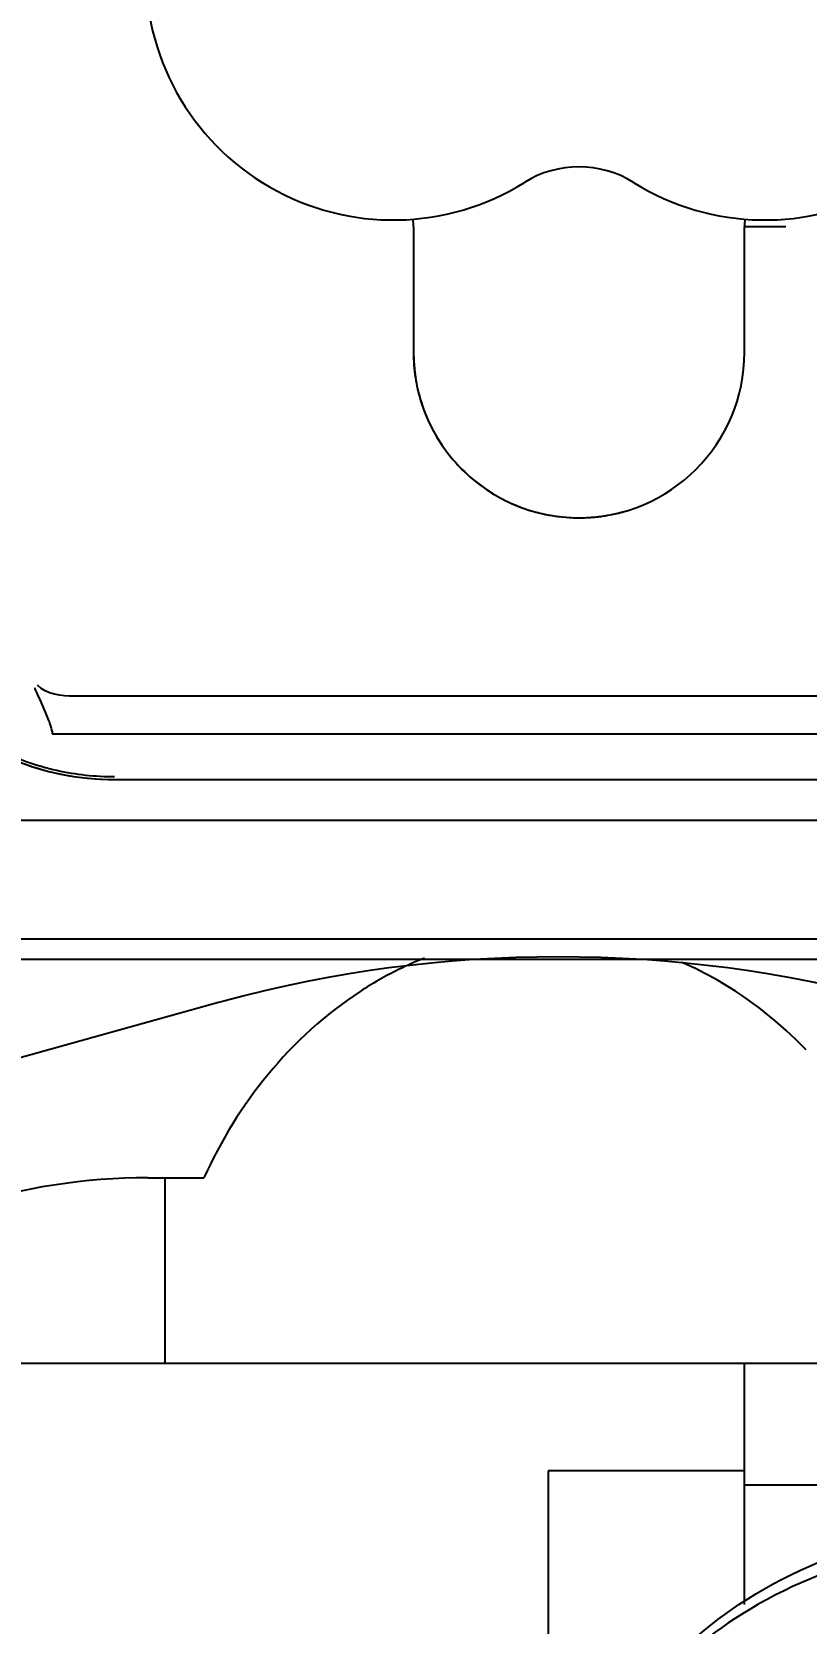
# Model space of a CAD drawing. Header units: millimetres. Extents: x 9130 to 9550, y -18883 to -17651.
# Drawn here: x 9354.959 to 9355.334, y -18045.862 to -18045.091 of the extents above; entities that cross this region are included whole.
import ezdxf

# ---------------------------------------------------------------- set-up
doc = ezdxf.new("R2010")
doc.units = ezdxf.units.MM
doc.layers.add('3884027_DKREDXF_CONTINUOUS_LINE', color=7, linetype='Continuous')
doc.styles.add('KOTE ZA MONNTAZU', font='simplex.shx', dxfattribs={"width": 0.7, "oblique": 8, "height": 3})
doc.dimstyles.new('KOTE ZA MONTAZU u cm', dxfattribs={"dimscale": 0, "dimtxt": 1.5, "dimasz": 1.5, "dimexe": 0.8, "dimexo": 0.1, "dimgap": 1, "dimtad": 1, "dimdec": 1, "dimlfac": 10, "dimzin": 12, "dimdsep": 46, "dimtxsty": 'KOTE ZA MONNTAZU', "dimcen": 1.5, "dimclrt": 1, "dimadec": 0, "dimazin": 0, "dimtfac": 1, "dimtdec": 1, "dimtmove": 0, "dimatfit": 3, "dimfxl": 1, "dimtolj": 2, "dimtzin": 0, "dimarcsym": 0})

# ---------------------------------------------------------------- blocks, each defined once
blk = doc.blocks.new('*D1102')
at = {"color": 0, "lineweight": -2, "transparency": 16777216}
for p, q in [((9345.4099, -18047.6265), (9345.4099, -18048.70739)), ((9359.4099, -18047.6265), (9359.4099, -18048.70739)), ((9346.0099, -18048.50739), (9358.8099, -18048.50739))]:
    blk.add_line(p, q, dxfattribs=at)
at = {"color": 0, "transparency": 16777216}
for points in [[(9346.0099, -18048.40739), (9346.0099, -18048.60739), (9345.4099, -18048.50739)], [(9358.8099, -18048.40739), (9358.8099, -18048.60739), (9359.4099, -18048.50739)]]:
    blk.add_solid(points, dxfattribs=at)
at = {"layer": 'Defpoints', "color": 0, "transparency": 16777216}
for p in [(9345.4099, -18047.5265), (9359.4099, -18047.5265), (9359.4099, -18048.50739)]:
    blk.add_point(p, dxfattribs=at)
at = {"color": 1, "transparency": 16777216, "insert": (9352.4099, -18047.70739), "char_height": 3, "width": 6.9231878, "attachment_point": 5, "style": 'KOTE ZA MONNTAZU'}
blk.add_mtext('\\A2;{\\H0.4x;140 cm}', dxfattribs=at)

msp = doc.modelspace()

# ---------------------------------------------------------------- linework, layer by layer
at = {"layer": '3884027_DKREDXF_CONTINUOUS_LINE', "color": 6, "linetype": 'Continuous'}
for p, q in [((9355.14372, -18045.18572), (9355.14372, -18045.2465)), ((9355.14372, -18045.18572), (9355.14372, -18045.20598)), ((9355.30408, -18045.20598), (9355.30408, -18045.18572)), ((9355.30408, -18045.2465), (9355.30408, -18045.18572)), ((9355.14372, -18045.22624), (9355.14372, -18045.2465)), ((9355.30408, -18045.2465), (9355.30408, -18045.22624)), ((9354.9989, -18045.4535), (9355.4489, -18045.4535)), ((9355.5839, -18045.47333), (9354.8439, -18045.47333)), ((9353.8339, -18045.53069), (9355.6539, -18045.53069)), ((9353.8339, -18045.54052), (9355.6539, -18045.54052)), ((9355.04928, -18045.56156), (9354.84261, -18045.61918)), ((9355.01522, -18045.6465), (9355.04212, -18045.6465)), ((9355.02316, -18045.6465), (9355.02316, -18045.7365)), ((9355.58575, -18045.7365), (9354.84205, -18045.7365)), ((9355.3039, -18045.7365), (9355.3039, -18045.85331)), ((9355.2089, -18045.78856), (9355.2089, -18045.98664)), ((9355.3039, -18045.78856), (9355.2089, -18045.78856)), ((9355.3039, -18045.79534), (9355.59718, -18045.79534))]:
    msp.add_line(p, q, dxfattribs=at)
at = {"layer": '3884027_DKREDXF_CONTINUOUS_LINE', "color": 7, "linetype": 'Continuous'}
for p, q in [((9355.32408, -18045.18572), (9355.30408, -18045.18572)), ((9355.46843, -18045.41314), (9354.97948, -18045.41314)), ((9354.96871, -18045.43132), (9355.47922, -18045.43132))]:
    msp.add_line(p, q, dxfattribs=at)
at = {"layer": '3884027_DKREDXF_CONTINUOUS_LINE', "color": 6, "linetype": 'Continuous'}
for centre, radius, start, end in [((9355.1339, -18045.06238), 0.12, 178.03428, 301.96572), ((9355.3139, -18045.06238), 0.12, 238.03428, 1.96572), ((9355.2239, -18045.2066), 0.05, 58.03428, 121.96572), ((9355.22401, -18045.24648), 0.08029, 180.00982, 188.80239), ((9355.2239, -18045.2465), 0.08017, 180, 0), ((9355.224, -18045.24648), 0.08028, 188.81013, 196.76089), ((9355.22385, -18045.24651), 0.08012, 196.76605, 198.12057), ((9355.22438, -18045.24625), 0.08071, 198.18247, 216.9267), ((9355.22431, -18045.24606), 0.08077, 217.06097, 235.5563), ((9355.22378, -18045.24671), 0.07993, 235.60472, 239.68111), ((9355.22394, -18045.24642), 0.08027, 239.69094, 247.28373), ((9355.22393, -18045.24642), 0.08026, 247.29169, 254.2157), ((9354.9989, -18045.3235), 0.13, 180, 270), ((9354.99893, -18045.32342), 0.12868, 244.75863, 253.94212), ((9354.99889, -18045.32356), 0.12854, 253.94252, 257.41871), ((9354.99898, -18045.32306), 0.12903, 257.42864, 269.96619), ((9355.21235, -18045.7), 0.17202, 111.60714, 116.17682), ((9355.20432, -18046.11762), 0.57727, 105.31149, 105.5793), ((9355.01522, -18045.9465), 0.3, 90, 124.95969)]:
    msp.add_arc(centre, radius, start, end, dxfattribs=at)
at = {"layer": '3884027_DKREDXF_CONTINUOUS_LINE', "color": 7, "linetype": 'Continuous'}
for centre, radius, start, end in [((9355.1138, -18045.18572), 0.02992, 0.00094, 6.57567), ((9355.11384, -18045.18572), 0.02989, 359.99622, 6.56495), ((9355.33405, -18045.18573), 0.02998, 172.433, 179.98296), ((9355.22357, -18045.24764), 0.07898, 254.22191, 257.2098), ((9355.22388, -18045.2466), 0.08008, 254.21548, 258.60371), ((9355.22396, -18045.24581), 0.08085, 257.22778, 266.55968), ((9355.22394, -18045.2463), 0.08039, 258.60113, 261.25026), ((9355.22391, -18045.24637), 0.08031, 261.26312, 272.61061), ((9355.22396, -18045.24609), 0.08057, 266.54633, 272.56729), ((9355.224, -18045.24732), 0.07934, 272.57716, 274.36487), ((9355.2239, -18045.24664), 0.08003, 272.6256, 274.39799), ((9355.22389, -18045.24655), 0.08013, 274.4004, 278.75608), ((9355.22398, -18045.24705), 0.07962, 274.36737, 278.14237), ((9355.22392, -18045.24662), 0.08005, 278.14169, 281.77097), ((9355.22386, -18045.2463), 0.08039, 278.7538, 281.39664), ((9355.22392, -18045.24659), 0.08009, 281.39409, 285.78425), ((9355.22387, -18045.2464), 0.08027, 281.77043, 285.78083)]:
    msp.add_arc(centre, radius, start, end, dxfattribs=at)
at = {"layer": '3884027_DKREDXF_CONTINUOUS_LINE', "color": 6, "linetype": 'Continuous'}
msp.add_ellipse((9354.9989, -18045.3235), major_axis=(0, -0.13), ratio=1, start_param=-0.387559, end_param=0, dxfattribs=at)
at = {"layer": '3884027_DKREDXF_CONTINUOUS_LINE', "color": 7, "linetype": 'Continuous'}
msp.add_open_spline([(9354.96008, -18045.4089), (9354.96028, -18045.40987), (9354.96278, -18045.41485), (9354.96493, -18045.41986), (9354.9666, -18045.42405)], degree=3, knots=[0, 0, 0, 0, 0.179401, 1, 1, 1, 1], dxfattribs=at)
for points in [[(9354.97948, -18045.41314), (9354.97325, -18045.4131), (9354.9657, -18045.41242), (9354.96159, -18045.40774)], [(9354.9666, -18045.42405), (9354.96753, -18045.4264), (9354.96839, -18045.42882), (9354.96871, -18045.43132)]]:
    msp.add_open_spline(points, degree=3, dxfattribs=at)
at = {"layer": '3884027_DKREDXF_CONTINUOUS_LINE', "color": 6, "linetype": 'Continuous'}
for points in [[(9355.37592, -18045.56084), (9355.27174, -18045.53232), (9355.15606, -18045.53232), (9355.05188, -18045.56084)], [(9355.07323, -18045.59644), (9355.06075, -18045.61161), (9355.05031, -18045.62864), (9355.04212, -18045.6465)]]:
    msp.add_open_spline(points, degree=3, dxfattribs=at)
for points, knots in [([(9355.33398, -18045.58451), (9355.32134, -18045.57139), (9355.30171, -18045.55572), (9355.27964, -18045.54467), (9355.27374, -18045.54212)], [0, 0, 0, 0, 0.739272, 1, 1, 1, 1]), ([(9355.13647, -18045.54563), (9355.13009, -18045.54876), (9355.10645, -18045.56222), (9355.08597, -18045.58095), (9355.07323, -18045.59644)], [0, 0, 0, 0, 0.261642, 1, 1, 1, 1]), ([(9355.22687, -18045.95702), (9355.23399, -18045.91505), (9355.30097, -18045.83388), (9355.39636, -18045.81308), (9355.44663, -18045.81271)], [0, 0, 0, 0, 0.458576, 1, 1, 1, 1]), ([(9355.43722, -18045.81989), (9355.38934, -18045.82166), (9355.30116, -18045.84235), (9355.23648, -18045.9149), (9355.22789, -18045.95294)], [0, 0, 0, 0, 0.551324, 1, 1, 1, 1])]:
    msp.add_open_spline(points, degree=3, knots=knots, dxfattribs=at)

# ---------------------------------------------------------------- dimensions: what is measured, and where the dimension line sits
at = {"color": 4}
dim = msp.add_linear_dim(base=(9359.4099, -18048.50739), p1=(9345.4099, -18047.5265), p2=(9359.4099, -18047.5265), text='{\\H0.4x;<>}', dimstyle='KOTE ZA MONTAZU u cm', override={"dimscale": 1, "dimasz": 0.6, "dimexe": 0.2, "dimgap": 0.2, "dimpost": ' cm'}, dxfattribs=at)
dim.commit()
dim.dimension.update_dxf_attribs({"geometry": '*D1102', "text_midpoint": (9352.4099, -18048.50739), "dimtype": 160})

doc.saveas('drawing.dxf')
